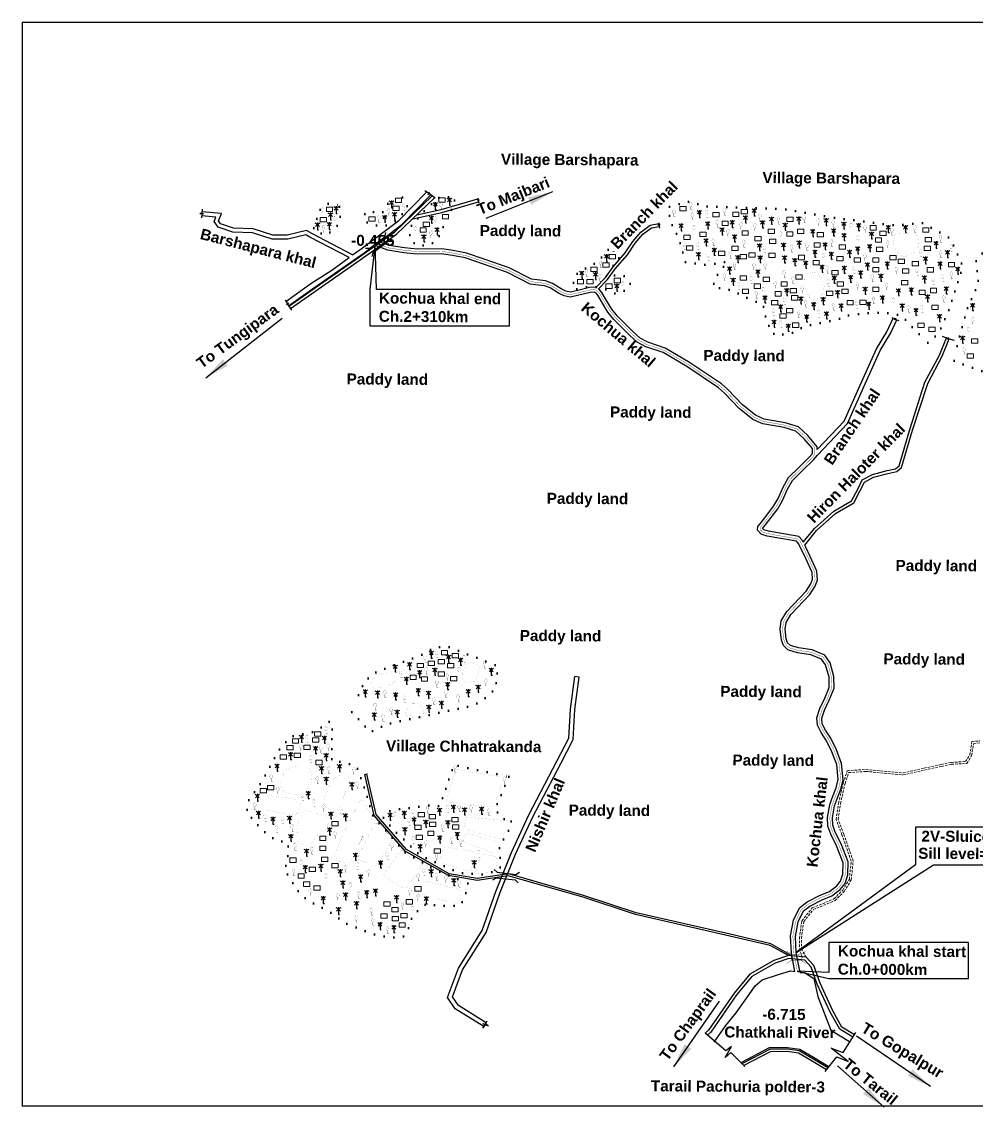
# Model space of a CAD drawing. Header units: millimetres. Extents: x 103 to 31963, y -119829 to -48.
# Drawn here: x 28869 to 30810, y -119829 to -117622 of the extents above; entities that cross this region are included whole.
import ezdxf

# ---------------------------------------------------------------- set-up
doc = ezdxf.new("R2010")
doc.units = ezdxf.units.MM
doc.header["$MEASUREMENT"] = 0
for name, pattern in [('CENTERX2', [4, 2.5, -0.5, 0.5, -0.5]), ('DASHED2', [0.375, 0.25, -0.125]), ('DOT2', [0.125, 0, -0.125]), ('HIDDENX2', [0.75, 0.5, -0.25]), ('PHANTOM2', [1.25, 0.625, -0.125, 0.125, -0.125, 0.125, -0.125])]:
    doc.linetypes.add(name, pattern=pattern)
for name, color, linetype in [('boundary', 7, 'Continuous'), ('Earthen Emb', 42, 'Continuous'), ('Home Stead', 151, 'Continuous'), ('Khal', 4, 'Continuous'), ('TEXT', 5, 'Continuous'), ('Trees', 77, 'Continuous')]:
    doc.layers.add(name, color=color, linetype=linetype)
for name, color, linetype, lineweight in [('Bridge or Culvert', 7, 'Continuous', 25), ('Earthan Road', 7, 'DASHED2', 9), ('Existing Str', 7, 'PHANTOM2', 35), ('HOUSE', 144, 'Continuous', 18), ('Pond or Ditch', 7, 'Continuous', 9), ('PUCCA ROAD', 1, 'Continuous', 30)]:
    doc.layers.add(name, color=color, linetype=linetype, lineweight=lineweight)
doc.styles.get("Standard").update_dxf_attribs({"font": 'arial.ttf'})
doc.styles.add('sum', font='arialbd.ttf')
doc.dimstyles.get("Standard").update_dxf_attribs({"dimtxt": 0.18, "dimasz": 0.18, "dimexe": 0.18, "dimexo": 0.0625, "dimgap": 0.09, "dimtad": 0, "dimtih": 1, "dimtoh": 1, "dimdec": 4, "dimzin": 0, "dimdsep": 46, "dimtxsty": 'Standard', "dimblk": 'DATUMBLANK', "dimcen": 0.09, "dimadec": 0, "dimazin": 0, "dimtfac": 1, "dimtdec": 4, "dimtofl": 0, "dimtmove": 0, "dimatfit": 3, "dimfxl": 1, "dimtolj": 1, "dimtzin": 0, "dimarcsym": 0})

# ---------------------------------------------------------------- blocks, each defined once
blk = doc.blocks.new('A$C7FEE66E4')
at = {"layer": 'Trees', "linetype": 'Continuous', "const_width": 0.000142}
blk.add_lwpolyline([(0, 0, 0.606435), (0, 0.0049, 0.606435)], format="xyb", close=True, dxfattribs=at)
at = {"layer": 'Trees', "linetype": 'Continuous', "const_width": 0.000252}
for points in [[(0, 0), (0, -0.0029)], [(0, -0.0029), (0.0017, -0.0029)]]:
    blk.add_lwpolyline(points, dxfattribs=at)
blk = doc.blocks.new('A$C01DB3217')
at = {"layer": 'Trees', "color": 1, "lineweight": 30}
blk.add_lwpolyline([(0, 0.0028), (0, -0.0071), (0.0015, -0.0071)], dxfattribs=at)
for centre, start, end in [((-0.012, -0.0154), 41.2491, 62.6782), ((0.012, -0.0154), 117.3218, 138.7509)]:
    blk.add_arc(centre, 0.0195, start, end, dxfattribs=at)
blk = doc.blocks.new('A$C58C36EB0')
at = {"layer": 'Existing Str', "linetype": 'Continuous', "const_width": 0.618}
for points in [[(-34.9, 21.3), (-25.4, 15.4), (-4.7, 15.4), (4.8, 21.3)], [(-34.9, -3.9), (-25.4, 2), (-4.7, 2), (4.8, -3.9)], [(-25.4, 2), (-25.4, 15.4)], [(-4.7, 2), (-4.7, 15.4)]]:
    blk.add_lwpolyline(points, dxfattribs=at)
blk = doc.blocks.new('A$C51CC2D24')
at = {"layer": 'Bridge or Culvert', "color": 7, "linetype": 'Continuous', "lineweight": 30}
for points in [[(-15.7, 8), (-7.2, 8.5), (22, 33.3), (23.7, 41.7)], [(-1.8, -8.4), (0, 0), (29.2, 24.8), (37.8, 25.2)]]:
    blk.add_lwpolyline(points, dxfattribs=at)
blk = doc.blocks.new('_DatumBlank')
at = {"color": 0, "linetype": 'ByBlock', "lineweight": -2}
for p, q in [((0, 0.577), (-1, 0)), ((0, -0.577), (0, 0.577)), ((-1, 0), (0, -0.577))]:
    blk.add_line(p, q, dxfattribs=at)

msp = doc.modelspace()

# ---------------------------------------------------------------- linework, layer by layer
at = {"layer": 'boundary', "color": 0, "const_width": 2.82}
msp.add_lwpolyline([(28870.7, -117623.7), (31961.4, -117623.7), (31961.4, -119826.8), (28870.7, -119826.8), (28870.7, -117623.7)], dxfattribs=at)
at = {"layer": 'Earthan Road', "color": 7, "linetype": 'HIDDENX2', "ltscale": 10}
for points in [[(30456.4, -119524.5), (30450.8, -119510.6), (30450, -119485.7), (30455.2, -119449.9), (30476.2, -119423.9), (30520.3, -119405.7), (30538, -119387.9), (30551.6, -119365.6), (30555.2, -119328.8), (30536.5, -119275.2), (30524.6, -119244.1), (30529.7, -119211), (30539.1, -119169.8), (30547.4, -119145.1), (30585.3, -119142.4), (30660.9, -119149.5), (30703.7, -119139.8), (30738.1, -119132.3), (30758.8, -119128), (30788, -119126.4), (30796.4, -119112.9), (30800.8, -119085.7), (30816.7, -119084.3)], [(30464, -119524.3), (30454.8, -119509.2), (30454, -119485.9), (30459, -119451.6), (30478.7, -119427.2), (30522.5, -119409.1), (30541.2, -119390.4), (30555.5, -119366.9), (30559.3, -119328.4), (30540.2, -119273.8), (30528.7, -119243.6), (30533.6, -119211.8), (30542.9, -119170.8), (30550.3, -119148.9), (30585.2, -119146.4), (30661.2, -119153.6), (30704.6, -119143.7), (30738.9, -119136.2), (30759.3, -119132), (30790.3, -119130.3), (30800.2, -119114.4), (30804.3, -119089.4), (30817.2, -119088.2)], [(29566.2, -119152.9), (29568.5, -119152.2), (29569.1, -119153.6), (29568.8, -119151), (29569.3, -119152.3), (29572.3, -119151.6)]]:
    msp.add_lwpolyline(points, dxfattribs=at)
at = {"layer": 'Earthen Emb', "lineweight": 30}
for points in [[(30562, -119681.6), (30536.4, -119666.2), (30518.2, -119632.9), (30492, -119576.9), (30479.5, -119541), (30464, -119524.3), (30427.6, -119520.9), (30398.1, -119530.9), (30349.2, -119558.6), (30317.2, -119597), (30265.4, -119672.5), (30258.4, -119678.8)], [(30558.8, -119686.7), (30531.9, -119670.5), (30512.9, -119635.6), (30486.4, -119579.1), (30474.3, -119544.2), (30461.2, -119530.1), (30428.3, -119527), (30400.6, -119536.4), (30353.1, -119563.2), (30322, -119600.6), (30269.9, -119676.4), (30263, -119682.7)], [(30508, -119749.3), (30477.4, -119730.4), (30449.7, -119714.4), (30425.6, -119711.1), (30389, -119711.6), (30334.2, -119740.3), (30333.5, -119741)], [(30504.8, -119753.2), (30474.9, -119734.7), (30448.1, -119719.3), (30425.3, -119716.1), (30390.3, -119716.6), (30337, -119744.5), (30337, -119744.5)]]:
    msp.add_lwpolyline(points, dxfattribs=at)
at = {"layer": 'Home Stead', "color": 7, "linetype": 'DOT2', "lineweight": 50, "ltscale": 159.474072, "flags": 128}
for points in [[(29643.2, -117979.8), (29653.4, -117999.3), (29645.3, -118011.5), (29625.4, -118030.2), (29607.9, -118037.4), (29592.6, -118037.1), (29572.5, -118031.5), (29565.3, -118025), (29567.2, -118012.9), (29575.6, -118007.1), (29588.2, -118010.7), (29596.3, -118012.4), (29603.8, -118009.6), (29608, -118005.2), (29612.1, -117996.4), (29615.7, -117988.5), (29618.9, -117982.9), (29625.9, -117979.3), (29643.2, -117979.8)], [(29726.3, -118040.2), (29716.3, -118061.8), (29707.1, -118070.7), (29693.7, -118077.2), (29671.7, -118077.2), (29657.6, -118063.5), (29659, -118040.2), (29688.4, -118006.3), (29714.9, -117981), (29725.7, -117979.1), (29750.8, -117979.6), (29735.5, -118028.9), (29726.3, -118040.2)], [(29515.1, -117998.8), (29516.6, -118023.9), (29509.8, -118038.5), (29489, -118055.9), (29479.3, -118053.5), (29462.4, -118044.9), (29475.3, -118005.2), (29496.1, -117989.9), (29514.3, -117995.7), (29515.1, -117998.8)], [(30710.9, -118274.8), (30724, -118264.9), (30737.7, -118245.8), (30755.8, -118203.5), (30782.1, -118119), (30757, -118063.2), (30701.1, -118031.8), (30642.9, -118036.4), (30515.4, -118020.3), (30418.2, -118003.6), (30321.2, -118000), (30252.4, -117997.5), (30231, -117986.8), (30184.1, -117999.1), (30186.7, -118026.6), (30204.9, -118063.3), (30218.6, -118111), (30260.2, -118117.2), (30304, -118110.1), (30280.8, -118139.8), (30274.3, -118161.6), (30310.5, -118168.1), (30331.4, -118178), (30351.8, -118187.7), (30376, -118196.8), (30382.5, -118226.1), (30392.4, -118252.8), (30404.3, -118260.8), (30435.6, -118254.8), (30462.3, -118241.4), (30526.4, -118228.1), (30547.3, -118219.7), (30576, -118216.2), (30594.7, -118214), (30639.7, -118215), (30658.1, -118220.9), (30674.1, -118236.2), (30681.8, -118246.3), (30710.9, -118274.8)], [(30764.3, -118312), (30858.8, -118346.6), (30909.3, -118355.9), (30941.1, -118319.5), (30928, -118246.6), (31014.1, -118251.2), (31103.9, -118244.7), (31077.7, -118172.7), (31017.8, -118113.8), (30943.9, -118079.2), (30882.2, -118045.6), (30839.2, -118073.6), (30809.2, -118107.3), (30813.7, -118154.8), (30792.2, -118203.1), (30781.6, -118240.3), (30772.5, -118272.3), (30764.3, -118312)], [(30061.1, -118086.4), (30047.1, -118102.1), (30033.4, -118114.1), (30015.7, -118123.4), (29998.4, -118135), (29990.4, -118150.3), (29992.7, -118167.6), (30027.1, -118159.5), (30056.8, -118167.1), (30077.8, -118175.7), (30097.5, -118168.1), (30106.5, -118154.8), (30094.1, -118139.6), (30077.1, -118139.3), (30073.4, -118138.2), (30071.1, -118117.1), (30084.5, -118101), (30080.7, -118095.5), (30076, -118090.8), (30068.3, -118087.2), (30061.1, -118086.4)], [(29540.1, -119025.7), (29578, -119066.2), (29614.2, -119049.8), (29685.8, -119034.3), (29733.6, -119024), (29783.8, -119013.1), (29807, -119002), (29832.9, -118977.4), (29836.7, -118932.6), (29797.5, -118917.1), (29734.7, -118892.3), (29708.7, -118894.7), (29677.2, -118911.9), (29617.7, -118933.9), (29581.9, -118948.1), (29566.4, -118965.8), (29556, -118983), (29550.8, -119005.5), (29540.1, -119025.7)], [(29776.2, -119374.3), (29769.7, -119405.4), (29759, -119419.3), (29719.5, -119419.8), (29691.6, -119415.6), (29676.7, -119427.2), (29661.8, -119444.9), (29653.9, -119470.5), (29643.8, -119483.7), (29617.7, -119484.7), (29578.6, -119475.9), (29526.5, -119455), (29494.2, -119431.6), (29448.3, -119407.1), (29428.5, -119386.8), (29403.9, -119346.5), (29410.2, -119320), (29411.8, -119300.7), (29407.6, -119289.2), (29391.4, -119288.7), (29371.1, -119277.2), (29354.9, -119262.1), (29326.8, -119230), (29330.3, -119205.4), (29354.2, -119172.2), (29395.7, -119097.4), (29417.3, -119075.5), (29465.6, -119065.4), (29496.4, -119044.2), (29500.1, -119060.3), (29499.4, -119124.2), (29526.6, -119128.6), (29550.1, -119136.6), (29566.2, -119182), (29583.4, -119236.8), (29647.7, -119310.7), (29707, -119345.2), (29776.2, -119374.3)], [(29859.5, -119157.6), (29831.1, -119223.7), (29847.2, -119243.1), (29865.6, -119243.7), (29857.2, -119271.4), (29840, -119298.1), (29842.8, -119340.8), (29831.1, -119349.7), (29807.2, -119355.8), (29758.8, -119352.8), (29680.2, -119318.1), (29625.3, -119265.2), (29604, -119239.5), (29620.4, -119225.1), (29662.1, -119220.2), (29697.6, -119215.5), (29719.4, -119217.3), (29733.5, -119175.1), (29747.8, -119133.5), (29859.5, -119157.6)]]:
    msp.add_lwpolyline(points, dxfattribs=at)
at = {"layer": 'HOUSE'}
for points in [[(29628.9, -117989.7), (29641.5, -117989.7), (29641.5, -117980.8), (29628.9, -117980.8), (29628.9, -117989.7)], [(29717, -117989.3), (29729.7, -117989.3), (29729.7, -117980.4), (29717, -117980.4), (29717, -117989.3)], [(29488.6, -118008.4), (29501.2, -118008.4), (29501.2, -117999.5), (29488.6, -117999.5), (29488.6, -118008.4)], [(29623.7, -118006), (29636.4, -118006), (29636.4, -117997.2), (29623.7, -117997.2), (29623.7, -118006)], [(30207.1, -118006.6), (30219.8, -118006.6), (30219.8, -117997.7), (30207.1, -117997.7), (30207.1, -118006.6)], [(29475.8, -118028.9), (29488.5, -118028.9), (29488.5, -118020), (29475.8, -118020), (29475.8, -118028.9)], [(29574.8, -118027.7), (29587.5, -118027.7), (29587.5, -118018.9), (29574.8, -118018.9), (29574.8, -118027.7)], [(29724.5, -118023.3), (29737.1, -118023.3), (29737.1, -118014.4), (29724.5, -118014.4), (29724.5, -118023.3)], [(30274.3, -118019.2), (30287, -118019.2), (30287, -118010.4), (30274.3, -118010.4), (30274.3, -118019.2)], [(30314.5, -118018.5), (30327.1, -118018.5), (30327.1, -118009.6), (30314.5, -118009.6), (30314.5, -118018.5)], [(30331.7, -118013), (30344.3, -118013), (30344.3, -118004.2), (30331.7, -118004.2), (30331.7, -118013)], [(30424.8, -118028.3), (30437.5, -118028.3), (30437.5, -118019.4), (30424.8, -118019.4), (30424.8, -118028.3)], [(29679, -118050.1), (29691.7, -118050.1), (29691.7, -118041.2), (29679, -118041.2), (29679, -118050.1)], [(29685.5, -118038.7), (29698.2, -118038.7), (29698.2, -118029.8), (29685.5, -118029.8), (29685.5, -118038.7)], [(30293, -118036.9), (30305.6, -118036.9), (30305.6, -118028), (30293, -118028), (30293, -118036.9)], [(30333.6, -118056.4), (30346.2, -118056.4), (30346.2, -118047.6), (30333.6, -118047.6), (30333.6, -118056.4)], [(30386.6, -118052.9), (30399.2, -118052.9), (30399.2, -118044), (30386.6, -118044), (30386.6, -118052.9)], [(30446.3, -118053.1), (30458.9, -118053.1), (30458.9, -118044.2), (30446.3, -118044.2), (30446.3, -118053.1)], [(30593.6, -118045.8), (30606.2, -118045.8), (30606.2, -118036.9), (30593.6, -118036.9), (30593.6, -118045.8)], [(30700.7, -118050.1), (30713.4, -118050.1), (30713.4, -118041.2), (30700.7, -118041.2), (30700.7, -118050.1)], [(30215.1, -118064.8), (30227.7, -118064.8), (30227.7, -118056), (30215.1, -118056), (30215.1, -118064.8)], [(30248, -118058.8), (30260.7, -118058.8), (30260.7, -118050), (30248, -118050), (30248, -118058.8)], [(30359.6, -118067.7), (30372.3, -118067.7), (30372.3, -118058.8), (30359.6, -118058.8), (30359.6, -118067.7)], [(30389.2, -118072.9), (30401.9, -118072.9), (30401.9, -118064.1), (30389.2, -118064.1), (30389.2, -118072.9)], [(30424.3, -118058.1), (30437, -118058.1), (30437, -118049.3), (30424.3, -118049.3), (30424.3, -118058.1)], [(30486.4, -118059.9), (30499.1, -118059.9), (30499.1, -118051), (30486.4, -118051), (30486.4, -118059.9)], [(30604.4, -118070.7), (30617, -118070.7), (30617, -118061.8), (30604.4, -118061.8), (30604.4, -118070.7)], [(30613.7, -118057.2), (30626.3, -118057.2), (30626.3, -118048.3), (30613.7, -118048.3), (30613.7, -118057.2)], [(30705.8, -118069.6), (30718.4, -118069.6), (30718.4, -118060.8), (30705.8, -118060.8), (30705.8, -118069.6)], [(30220.8, -118086.5), (30233.5, -118086.5), (30233.5, -118077.7), (30220.8, -118077.7), (30220.8, -118086.5)], [(30285.8, -118097.7), (30298.4, -118097.7), (30298.4, -118088.9), (30285.8, -118088.9), (30285.8, -118097.7)], [(30312.8, -118087.4), (30325.4, -118087.4), (30325.4, -118078.6), (30312.8, -118078.6), (30312.8, -118087.4)], [(30347.4, -118101.1), (30360.1, -118101.1), (30360.1, -118092.2), (30347.4, -118092.2), (30347.4, -118101.1)], [(30479.8, -118080.6), (30492.5, -118080.6), (30492.5, -118071.7), (30479.8, -118071.7), (30479.8, -118080.6)], [(30530.8, -118084.5), (30543.5, -118084.5), (30543.5, -118075.6), (30530.8, -118075.6), (30530.8, -118084.5)], [(30607.1, -118089.6), (30619.7, -118089.6), (30619.7, -118080.7), (30607.1, -118080.7), (30607.1, -118089.6)], [(30703.9, -118087.3), (30716.6, -118087.3), (30716.6, -118078.5), (30703.9, -118078.5), (30703.9, -118087.3)], [(30050.5, -118121.4), (30063.2, -118121.4), (30063.2, -118112.5), (30050.5, -118112.5), (30050.5, -118121.4)], [(30063.7, -118104.4), (30076.4, -118104.4), (30076.4, -118095.6), (30063.7, -118095.6), (30063.7, -118104.4)], [(30329.8, -118104.2), (30342.4, -118104.2), (30342.4, -118095.3), (30329.8, -118095.3), (30329.8, -118104.2)], [(30388, -118101.8), (30400.7, -118101.8), (30400.7, -118092.9), (30388, -118092.9), (30388, -118101.8)], [(30448, -118106.1), (30460.6, -118106.1), (30460.6, -118097.2), (30448, -118097.2), (30448, -118106.1)], [(30477.7, -118116.9), (30490.4, -118116.9), (30490.4, -118108), (30477.7, -118108), (30477.7, -118116.9)], [(30526.3, -118108.2), (30539, -118108.2), (30539, -118099.3), (30526.3, -118099.3), (30526.3, -118108.2)], [(30561.5, -118111.2), (30574.1, -118111.2), (30574.1, -118102.3), (30561.5, -118102.3), (30561.5, -118111.2)], [(30599, -118110.9), (30611.7, -118110.9), (30611.7, -118102.1), (30599, -118102.1), (30599, -118110.9)], [(30634.2, -118106.3), (30646.8, -118106.3), (30646.8, -118097.5), (30634.2, -118097.5), (30634.2, -118106.3)], [(30651.1, -118113.8), (30663.8, -118113.8), (30663.8, -118104.9), (30651.1, -118104.9), (30651.1, -118113.8)], [(30679.3, -118118.8), (30692, -118118.8), (30692, -118109.9), (30679.3, -118109.9), (30679.3, -118118.8)], [(30752.8, -118120.9), (30765.5, -118120.9), (30765.5, -118112), (30752.8, -118112), (30752.8, -118120.9)], [(30026, -118130.3), (30038.7, -118130.3), (30038.7, -118121.4), (30026, -118121.4), (30026, -118130.3)], [(30516.3, -118137), (30529, -118137), (30529, -118128.1), (30516.3, -118128.1), (30516.3, -118137)], [(30599, -118131.1), (30611.7, -118131.1), (30611.7, -118122.3), (30599, -118122.3), (30599, -118131.1)], [(30659.7, -118133.8), (30672.4, -118133.8), (30672.4, -118124.9), (30659.7, -118124.9), (30659.7, -118133.8)], [(30709.7, -118131.2), (30722.4, -118131.2), (30722.4, -118122.3), (30709.7, -118122.3), (30709.7, -118131.2)], [(29998.8, -118155), (30011.4, -118155), (30011.4, -118146.2), (29998.8, -118146.2), (29998.8, -118155)], [(30018.3, -118155.5), (30031, -118155.5), (30031, -118146.6), (30018.3, -118146.6), (30018.3, -118155.5)], [(30056.6, -118164.4), (30069.2, -118164.4), (30069.2, -118155.5), (30056.6, -118155.5), (30056.6, -118164.4)], [(30073.7, -118152.9), (30086.4, -118152.9), (30086.4, -118144), (30073.7, -118144), (30073.7, -118152.9)], [(30329.8, -118147.4), (30342.4, -118147.4), (30342.4, -118138.6), (30329.8, -118138.6), (30329.8, -118147.4)], [(30358.2, -118164.4), (30370.8, -118164.4), (30370.8, -118155.5), (30358.2, -118155.5), (30358.2, -118164.4)], [(30376.6, -118150.3), (30389.2, -118150.3), (30389.2, -118141.4), (30376.6, -118141.4), (30376.6, -118150.3)], [(30412.9, -118160.1), (30425.5, -118160.1), (30425.5, -118151.2), (30412.9, -118151.2), (30412.9, -118160.1)], [(30443, -118145.6), (30455.7, -118145.6), (30455.7, -118136.7), (30443, -118136.7), (30443, -118145.6)], [(30526.9, -118159.9), (30539.5, -118159.9), (30539.5, -118151), (30526.9, -118151), (30526.9, -118159.9)], [(30657.8, -118157.4), (30670.5, -118157.4), (30670.5, -118148.5), (30657.8, -118148.5), (30657.8, -118157.4)], [(30334.1, -118174.6), (30346.7, -118174.6), (30346.7, -118165.8), (30334.1, -118165.8), (30334.1, -118174.6)], [(30400.5, -118180), (30413.1, -118180), (30413.1, -118171.1), (30400.5, -118171.1), (30400.5, -118180)], [(30431.5, -118173.2), (30444.2, -118173.2), (30444.2, -118164.4), (30431.5, -118164.4), (30431.5, -118173.2)], [(30433.9, -118188.1), (30446.6, -118188.1), (30446.6, -118179.2), (30433.9, -118179.2), (30433.9, -118188.1)], [(30505.4, -118178.8), (30518, -118178.8), (30518, -118169.9), (30505.4, -118169.9), (30505.4, -118178.8)], [(30536.6, -118174.9), (30549.3, -118174.9), (30549.3, -118166.1), (30536.6, -118166.1), (30536.6, -118174.9)], [(30599, -118170.8), (30611.7, -118170.8), (30611.7, -118162), (30599, -118162), (30599, -118170.8)], [(30693.3, -118176.8), (30706, -118176.8), (30706, -118168), (30693.3, -118168), (30693.3, -118176.8)], [(30716.2, -118173.2), (30728.9, -118173.2), (30728.9, -118164.3), (30716.2, -118164.3), (30716.2, -118173.2)], [(30393.5, -118197.9), (30406.2, -118197.9), (30406.2, -118189), (30393.5, -118189), (30393.5, -118197.9)], [(30547, -118197.7), (30559.6, -118197.7), (30559.6, -118188.9), (30547, -118188.9), (30547, -118197.7)], [(30572.9, -118197.4), (30585.5, -118197.4), (30585.5, -118188.5), (30572.9, -118188.5), (30572.9, -118197.4)], [(30719.2, -118207.7), (30731.9, -118207.7), (30731.9, -118198.8), (30719.2, -118198.8), (30719.2, -118207.7)], [(30410.5, -118225.1), (30423.2, -118225.1), (30423.2, -118216.2), (30410.5, -118216.2), (30410.5, -118225.1)], [(30423.9, -118214.1), (30436.5, -118214.1), (30436.5, -118205.2), (30423.9, -118205.2), (30423.9, -118214.1)], [(30436.3, -118243.7), (30448.9, -118243.7), (30448.9, -118234.8), (30436.3, -118234.8), (30436.3, -118243.7)], [(30691.1, -118244), (30703.8, -118244), (30703.8, -118235.1), (30691.1, -118235.1), (30691.1, -118244)], [(30713.4, -118251.9), (30726.1, -118251.9), (30726.1, -118243), (30713.4, -118243), (30713.4, -118251.9)], [(30800.2, -118276.1), (30812.9, -118276.1), (30812.9, -118267.3), (30800.2, -118267.3), (30800.2, -118276.1)], [(30791.1, -118306.1), (30803.7, -118306.1), (30803.7, -118297.3), (30791.1, -118297.3), (30791.1, -118306.1)], [(29722.3, -118909.4), (29735, -118909.4), (29735, -118900.5), (29722.3, -118900.5), (29722.3, -118909.4)], [(29744.4, -118915.6), (29757.1, -118915.6), (29757.1, -118906.7), (29744.4, -118906.7), (29744.4, -118915.6)], [(29673.4, -118935.5), (29686, -118935.5), (29686, -118926.7), (29673.4, -118926.7), (29673.4, -118935.5)], [(29695.5, -118930.9), (29708.2, -118930.9), (29708.2, -118922), (29695.5, -118922), (29695.5, -118930.9)], [(29716.1, -118927.4), (29728.7, -118927.4), (29728.7, -118918.6), (29716.1, -118918.6), (29716.1, -118927.4)], [(29734.8, -118935.9), (29747.4, -118935.9), (29747.4, -118927), (29734.8, -118927), (29734.8, -118935.9)], [(29658.7, -118959.3), (29671.4, -118959.3), (29671.4, -118950.5), (29658.7, -118950.5), (29658.7, -118959.3)], [(29716.1, -118953.1), (29728.7, -118953.1), (29728.7, -118944.2), (29716.1, -118944.2), (29716.1, -118953.1)], [(29681.8, -118963.1), (29694.4, -118963.1), (29694.4, -118954.2), (29681.8, -118954.2), (29681.8, -118963.1)], [(29741, -118962.1), (29753.7, -118962.1), (29753.7, -118953.3), (29741, -118953.3), (29741, -118962.1)], [(29419.5, -119088.7), (29432.2, -119088.7), (29432.2, -119079.9), (29419.5, -119079.9), (29419.5, -119088.7)], [(29460.5, -119086.9), (29473.2, -119086.9), (29473.2, -119078), (29460.5, -119078), (29460.5, -119086.9)], [(29464.4, -119074.9), (29477.1, -119074.9), (29477.1, -119066.1), (29464.4, -119066.1), (29464.4, -119074.9)], [(29408.4, -119102.7), (29421, -119102.7), (29421, -119093.9), (29408.4, -119093.9), (29408.4, -119102.7)], [(29442.9, -119101.6), (29455.6, -119101.6), (29455.6, -119092.8), (29442.9, -119092.8), (29442.9, -119101.6)], [(29394.8, -119121.8), (29407.5, -119121.8), (29407.5, -119112.9), (29394.8, -119112.9), (29394.8, -119121.8)], [(29423.1, -119118.4), (29435.7, -119118.4), (29435.7, -119109.5), (29423.1, -119109.5), (29423.1, -119118.4)], [(29467.1, -119132.7), (29479.8, -119132.7), (29479.8, -119123.8), (29467.1, -119123.8), (29467.1, -119132.7)], [(29354.3, -119190.2), (29367, -119190.2), (29367, -119181.3), (29354.3, -119181.3), (29354.3, -119190.2)], [(29369.2, -119183.9), (29381.8, -119183.9), (29381.8, -119175.1), (29369.2, -119175.1), (29369.2, -119183.9)], [(29675.4, -119239), (29688, -119239), (29688, -119230.1), (29675.4, -119230.1), (29675.4, -119239)], [(29697.7, -119242.5), (29710.3, -119242.5), (29710.3, -119233.7), (29697.7, -119233.7), (29697.7, -119242.5)], [(29499.7, -119257.3), (29512.3, -119257.3), (29512.3, -119248.4), (29499.7, -119248.4), (29499.7, -119257.3)], [(29668.4, -119264.2), (29681.1, -119264.2), (29681.1, -119255.4), (29668.4, -119255.4), (29668.4, -119264.2)], [(29698.4, -119258.7), (29711.1, -119258.7), (29711.1, -119249.9), (29698.4, -119249.9), (29698.4, -119258.7)], [(29743.8, -119248.8), (29756.5, -119248.8), (29756.5, -119240), (29743.8, -119240), (29743.8, -119248.8)], [(29744.8, -119264), (29757.5, -119264), (29757.5, -119255.2), (29744.8, -119255.2), (29744.8, -119264)], [(29475, -119286.9), (29487.6, -119286.9), (29487.6, -119278), (29475, -119278), (29475, -119286.9)], [(29671.2, -119284.7), (29683.9, -119284.7), (29683.9, -119275.9), (29671.2, -119275.9), (29671.2, -119284.7)], [(29694.7, -119276.9), (29707.3, -119276.9), (29707.3, -119268), (29694.7, -119268), (29694.7, -119276.9)], [(29475, -119307.1), (29487.6, -119307.1), (29487.6, -119298.2), (29475, -119298.2), (29475, -119307.1)], [(29707.9, -119312.6), (29720.6, -119312.6), (29720.6, -119303.7), (29707.9, -119303.7), (29707.9, -119312.6)], [(29414.3, -119331.3), (29426.9, -119331.3), (29426.9, -119322.4), (29414.3, -119322.4), (29414.3, -119331.3)], [(29478.5, -119329.3), (29491.2, -119329.3), (29491.2, -119320.5), (29478.5, -119320.5), (29478.5, -119329.3)], [(29453.9, -119350), (29466.6, -119350), (29466.6, -119341.1), (29453.9, -119341.1), (29453.9, -119350)], [(29499.8, -119342.4), (29512.5, -119342.4), (29512.5, -119333.6), (29499.8, -119333.6), (29499.8, -119342.4)], [(29431, -119363.4), (29443.7, -119363.4), (29443.7, -119354.5), (29431, -119354.5), (29431, -119363.4)], [(29442.1, -119380.1), (29454.8, -119380.1), (29454.8, -119371.2), (29442.1, -119371.2), (29442.1, -119380.1)], [(29463.1, -119387.6), (29475.8, -119387.6), (29475.8, -119378.8), (29463.1, -119378.8), (29463.1, -119387.6)], [(29668.5, -119389.6), (29681.2, -119389.6), (29681.2, -119380.7), (29668.5, -119380.7), (29668.5, -119389.6)], [(29605.6, -119420.6), (29618.3, -119420.6), (29618.3, -119411.7), (29605.6, -119411.7), (29605.6, -119420.6)], [(29651, -119416), (29663.7, -119416), (29663.7, -119407.1), (29651, -119407.1), (29651, -119416)], [(29599.5, -119444.9), (29612.2, -119444.9), (29612.2, -119436), (29599.5, -119436), (29599.5, -119444.9)], [(29621.9, -119431.9), (29634.6, -119431.9), (29634.6, -119423.1), (29621.9, -119423.1), (29621.9, -119431.9)], [(29640.1, -119443.9), (29652.8, -119443.9), (29652.8, -119435), (29640.1, -119435), (29640.1, -119443.9)], [(29622.4, -119450.5), (29635, -119450.5), (29635, -119441.7), (29622.4, -119441.7), (29622.4, -119450.5)], [(29636.3, -119463.1), (29648.9, -119463.1), (29648.9, -119454.2), (29636.3, -119454.2), (29636.3, -119463.1)]]:
    msp.add_lwpolyline(points, dxfattribs=at)
at = {"layer": 'Khal', "lineweight": 25, "ltscale": 0.1}
for points in [[(29541.9, -118096.5), (29559.5, -118083.8), (29635.7, -118026.4), (29692.4, -117968.7)], [(29596, -118069.9), (29642.1, -118034.4), (29700.9, -117974.4)], [(29709.4, -117980.9), (29697.9, -117972.1), (29695.3, -117974.1), (29698.4, -117969.6), (29696.1, -117971.2), (29688.9, -117966.2)], [(29236.4, -118003.6), (29235.3, -118011.8), (29231.5, -118012.1), (29238.7, -118013), (29235.1, -118013.1), (29234.6, -118021.2)], [(29534.7, -118101.7), (29455.1, -118060.1), (29446.7, -118055.3), (29409.9, -118064.5), (29378.6, -118064.3), (29338.1, -118051.4), (29298.4, -118049.9), (29268.6, -118040), (29260.6, -118028.2), (29264, -118019.5), (29234.8, -118016.8)], [(29541.9, -118096.5), (29459, -118053.1), (29447.9, -118046.8), (29408.9, -118056.5), (29379.9, -118056.3), (29339.5, -118043.4), (29299.8, -118041.9), (29273.7, -118033.3), (29269.6, -118027.2), (29275.4, -118012.5), (29235.7, -118008.9)], [(30036.3, -118162.7), (30055.6, -118142.6), (30071.2, -118120.6), (30095.9, -118092.5), (30111.6, -118068.9), (30127.7, -118049.9), (30146.7, -118035.6), (30164.5, -118032.4)], [(30042, -118165.4), (30060.2, -118146.4), (30075.9, -118124.4), (30100.7, -118096.2), (30116.4, -118072.5), (30131.9, -118054.2), (30149.2, -118041.2), (30164.8, -118038.4)], [(30164.3, -118031), (30164.7, -118034.3), (30162.6, -118035.5), (30166.8, -118035), (30164.6, -118036), (30165.4, -118042.2)], [(29411.8, -118199.6), (29462.9, -118163), (29504.9, -118134), (29565.3, -118091.9), (29586.2, -118076.9)], [(29406.4, -118191.1), (29457.2, -118154.7), (29499.5, -118127.2), (29534.7, -118101.7)], [(29404.6, -118188.6), (29409.1, -118194.8), (29407.7, -118196.9), (29411.8, -118194), (29409.8, -118196.5), (29417.7, -118208.8)], [(30637.7, -118223.7), (30643.5, -118226.2), (30643.3, -118228.6), (30645.2, -118224.9), (30645.1, -118227.4), (30652, -118229.8)], [(30486.5, -118492.3), (30541.2, -118434.4), (30573.7, -118361.5), (30606.8, -118287.2), (30627.9, -118252.6), (30640.8, -118225)], [(30486.6, -118503.8), (30547.9, -118438.9), (30581, -118364.8), (30613.9, -118291), (30634.9, -118256.4), (30648.1, -118228.4)], [(30458, -118680.6), (30480.6, -118652.4), (30520, -118617.1), (30556.1, -118596.1), (30568.6, -118572.8), (30577.6, -118553.8), (30598.3, -118542.9), (30628.4, -118534.7), (30645.5, -118531.4), (30652.6, -118525.1), (30674.3, -118451), (30705.3, -118355.2), (30734.9, -118299.9), (30748.8, -118264.7)], [(30461.1, -118686.4), (30485, -118656.5), (30523.6, -118622), (30560.6, -118600.5), (30573.9, -118575.5), (30582.2, -118558.2), (30600.5, -118548.5), (30629.8, -118540.6), (30648.2, -118536.9), (30657.9, -118528.4), (30680, -118452.7), (30710.8, -118357.6), (30740.4, -118302.4), (30754.4, -118266.7)], [(30740.5, -118261.9), (30751, -118265.4), (30750.9, -118267.4), (30752.3, -118264), (30752.3, -118266), (30764.9, -118269.9)], [(29808.8, -119665.2), (29750.4, -119629.1), (29734.8, -119606), (29757.2, -119546.1), (29805.3, -119469.7), (29832.8, -119390.6), (29865, -119311.1), (29899.8, -119234.7), (29956.9, -119125.8), (29981.4, -119079.1), (29984.8, -119019.9), (29993.3, -118953.6)], [(29813.5, -119657.5), (29756.8, -119622.5), (29744.9, -119604.8), (29765.3, -119550.1), (29813.5, -119473.6), (29841.2, -119393.8), (29873.3, -119314.6), (29907.9, -119238.6), (29964.9, -119130), (29990.3, -119081.5), (29993.8, -119020.7), (30002.3, -118954.7), (29993.3, -118953.6)], [(30277, -119696.8), (30300.7, -119663.1), (30321.7, -119637), (30347.7, -119599.9), (30360.3, -119582.2), (30374.6, -119570.1), (30409.9, -119558.7), (30431.9, -119551.6), (30440.9, -119553.5)], [(30451.4, -119555), (30460.2, -119555.5), (30479.4, -119567.2), (30487.2, -119603.8), (30514, -119672.3), (30551.6, -119695.7), (30552.7, -119696.1)], [(29806.6, -119668.3), (29811.1, -119662), (29806.6, -119658.6), (29817.4, -119663.8), (29812.3, -119659.7), (29815.6, -119653.7)], [(30338.9, -119746.3), (30310.5, -119718.1), (30299.2, -119727.8), (30311.7, -119705.7), (30300.5, -119714.7), (30258.4, -119678.8)], [(30502.1, -119756.6), (30526, -119726.9), (30548.9, -119736), (30514.9, -119708.8), (30538.7, -119717.9), (30564.8, -119677.4)], [(30509.9, -119746.9), (30479, -119727.9), (30450.7, -119711.5), (30425.8, -119708.1), (30388.3, -119708.6), (30332.5, -119737.9), (30331.3, -119738.8)]]:
    msp.add_lwpolyline(points, dxfattribs=at)
at = {"layer": 'Khal', "color": 3, "linetype": 'Continuous'}
msp.add_lwpolyline([(30036.3, -118162.7), (30035.2, -118162.2), (30023.6, -118162.8), (29996.7, -118169.3), (29984.1, -118171.9), (29975.1, -118170.2), (29965.5, -118165.5), (29948, -118154.6), (29934, -118149.3), (29905.6, -118145.9), (29860.3, -118122.9), (29809, -118104.9), (29773.4, -118092.9), (29746.6, -118087.7), (29723.5, -118084.1), (29673.3, -118084.8), (29647.3, -118082), (29616.2, -118077.2), (29596, -118069.9)], dxfattribs=at)
at = {"layer": 'Khal', "color": 3, "lineweight": 25, "ltscale": 0.1}
for points in [[(30440.9, -119553.5), (30433.7, -119515.8), (30431.8, -119481), (30438, -119449), (30450.3, -119423.5), (30466.1, -119411.8), (30492.3, -119398.1), (30511.3, -119390.8), (30526.1, -119379.3), (30533.9, -119369.6), (30538.2, -119355.3), (30538.9, -119332.1), (30525.6, -119298), (30513.7, -119273.9), (30508.1, -119257.9), (30506.9, -119240), (30511.6, -119214.1), (30516, -119202), (30525, -119179.7), (30528.9, -119162.7), (30526.1, -119132.6), (30516.3, -119106.6), (30505.2, -119084.1), (30494.2, -119067.3), (30486.7, -119052.2), (30485.7, -119037.2), (30491.8, -119018.2), (30501.7, -118997.6), (30510.8, -118975.6), (30510.3, -118955.1), (30503.3, -118930), (30495.1, -118918), (30473.5, -118909.2), (30445.9, -118905.3), (30426.6, -118899.3), (30417.6, -118890.4), (30413.5, -118879.6), (30410.7, -118857.2), (30413.3, -118840.1), (30424.4, -118821.3), (30463.6, -118780.3), (30473.1, -118765.3), (30476.9, -118755.4), (30475.9, -118742), (30463.1, -118713.6), (30454.4, -118695.2), (30447.6, -118682.2), (30443.9, -118678.3), (30404.4, -118671.5), (30384.7, -118668), (30372.1, -118664), (30364.7, -118656.2), (30365.5, -118648.8), (30373.4, -118639.1), (30397.6, -118607.3), (30406.6, -118591.5), (30416.8, -118568.3), (30427.6, -118549.1), (30449.4, -118527.7), (30471.2, -118506.4), (30476.5, -118500.1), (30476.4, -118490.1), (30459.6, -118470.3), (30442.9, -118454.9), (30418.9, -118447.3), (30375.6, -118439.6), (30355.4, -118430.8), (30327.5, -118408.9), (30297.6, -118377.3), (30285.5, -118366.8), (30221.2, -118323.2), (30173.2, -118294.8), (30138, -118283.3), (30120.4, -118273.7), (30105.4, -118259.9), (30072.9, -118227.6), (30060.9, -118212.7), (30047.6, -118191), (30040.5, -118178.3), (30036.9, -118174), (30033.2, -118172.3), (30025, -118172.7), (29998.9, -118179), (29984.2, -118182), (29971.9, -118179.8), (29960.6, -118174.2), (29943.6, -118163.6), (29931.6, -118159.1), (29902.7, -118155.7), (29856.4, -118132.1), (29805.8, -118114.4), (29770.8, -118102.6), (29744.9, -118097.5), (29722.8, -118094.2), (29672.9, -118094.8), (29646, -118091.9), (29613.7, -118086.9), (29586.2, -118076.9)], [(30486.5, -118492.3), (30486.4, -118486.4), (30466.9, -118463.3), (30448.1, -118446), (30421.3, -118437.5), (30378.5, -118430), (30360.6, -118422.1), (30334.2, -118401.5), (30304.5, -118370.1), (30291.6, -118358.8), (30226.5, -118314.8), (30177.4, -118285.7), (30142, -118274.1), (30126.2, -118265.5), (30112.3, -118252.7), (30080.3, -118220.9), (30069.1, -118206.9), (30056.2, -118185.9), (30048.8, -118172.6), (30043.1, -118165.9), (30042, -118165.4)], [(30458, -118680.6), (30455.8, -118676.3), (30448.8, -118669), (30406.1, -118661.7), (30387.1, -118658.3), (30377.6, -118655.2), (30375.2, -118652.7), (30381.3, -118645.3), (30405.9, -118612.8), (30415.5, -118596), (30425.8, -118572.7), (30435.7, -118555.2), (30456.4, -118534.8), (30478.5, -118513.2), (30486.6, -118503.8)], [(30451.4, -119555), (30443.6, -119514.6), (30441.8, -119481.7), (30447.5, -119452.1), (30458.2, -119430.1), (30471.4, -119420.3), (30496.5, -119407.2), (30516.2, -119399.6), (30533.2, -119386.5), (30542.9, -119374.4), (30548.2, -119356.9), (30548.9, -119330.3), (30534.7, -119293.9), (30523, -119270.1), (30518, -119255.9), (30517, -119240.6), (30521.3, -119216.7), (30525.4, -119205.6), (30534.6, -119182.8), (30539, -119163.3), (30535.9, -119130.3), (30525.5, -119102.6), (30513.9, -119079.1), (30502.9, -119062.4), (30496.6, -119049.5), (30495.8, -119038.4), (30501.1, -119021.9), (30510.8, -119001.6), (30520.8, -118977.5), (30520.3, -118953.7), (30512.5, -118925.7), (30501.6, -118909.8), (30476.1, -118899.5), (30448.1, -118895.5), (30431.9, -118890.5), (30426.2, -118884.8), (30423.2, -118877.2), (30420.8, -118857.3), (30422.9, -118843.6), (30432.4, -118827.4), (30471.5, -118786.5), (30482.1, -118769.8), (30487, -118756.9), (30485.8, -118739.5), (30472.2, -118709.4), (30463.3, -118690.7), (30461.1, -118686.4)]]:
    msp.add_lwpolyline(points, dxfattribs=at)
at = {"layer": 'Khal', "color": 7, "linetype": 'CENTERX2', "lineweight": 30, "ltscale": 5, "const_width": 0.618}
msp.add_lwpolyline([(30445.8, -119552.5), (30438.7, -119515.2), (30436.8, -119481.4), (30442.7, -119450.5), (30454.3, -119426.8), (30468.8, -119416), (30494.4, -119402.6), (30513.7, -119395.2), (30529.7, -119382.9), (30538.4, -119372), (30543.2, -119356.1), (30543.9, -119331.2), (30530.1, -119295.9), (30518.4, -119272), (30513.1, -119256.9), (30511.9, -119240.3), (30516.4, -119215.4), (30520.7, -119203.8), (30529.8, -119181.2), (30534, -119163), (30531, -119131.5), (30520.9, -119104.6), (30509.6, -119081.6), (30498.5, -119064.9), (30491.6, -119050.8), (30490.7, -119037.8), (30496.4, -119020), (30506.2, -118999.6), (30515.8, -118976.6), (30515.3, -118954.4), (30507.9, -118927.9), (30498.3, -118913.9), (30474.8, -118904.3), (30447, -118900.4), (30429.2, -118894.9), (30421.9, -118887.6), (30418.4, -118878.4), (30415.7, -118857.2), (30418.1, -118841.8), (30428.4, -118824.4), (30467.5, -118783.4), (30477.6, -118767.6), (30481.9, -118756.1), (30480.9, -118740.8), (30467.6, -118711.5), (30458.8, -118692.9), (30451.7, -118679.2), (30446.3, -118673.7), (30405.3, -118666.6), (30385.9, -118663.1), (30374.8, -118659.6), (30369.9, -118654.4), (30370.3, -118650.8), (30377.4, -118642.2), (30401.8, -118610), (30411, -118593.8), (30421.3, -118570.5), (30431.7, -118552.1), (30452.9, -118531.3), (30474.9, -118509.8), (30481.5, -118502), (30481.4, -118488.3), (30463.2, -118466.8), (30445.5, -118450.4), (30420.1, -118442.4), (30377.1, -118434.8), (30358, -118426.4), (30330.9, -118405.2), (30301, -118373.7), (30288.5, -118362.8), (30223.9, -118319), (30175.3, -118290.3), (30140, -118278.7), (30123.3, -118269.6), (30108.9, -118256.3), (30076.6, -118224.3), (30065, -118209.8), (30051.9, -118188.5), (30044.6, -118175.5), (30040, -118170), (30034.2, -118167.2), (30024.3, -118167.7), (29997.8, -118174.2), (29984.1, -118176.9), (29973.5, -118175), (29963, -118169.9), (29945.8, -118159.1), (29932.8, -118154.2), (29904.1, -118150.8), (29858.3, -118127.5), (29807.4, -118109.7), (29772.1, -118097.8), (29745.8, -118092.6), (29723.2, -118089.1), (29673.1, -118089.8), (29646.7, -118086.9), (29615, -118082.1), (29587.9, -118072.2)], dxfattribs=at)
at = {"layer": 'Pond or Ditch', "color": 4, "const_width": 0.0967}
for points in [[(30646.5, -118054), (30643.1, -118061.8), (30639.5, -118071.4), (30644.3, -118081.6), (30649.8, -118093.5), (30663.1, -118100.4), (30676.2, -118095.7), (30687, -118089), (30692.5, -118078.7), (30693.2, -118066.6), (30689.6, -118057.6), (30680.8, -118053.5), (30666.2, -118052.6), (30646.5, -118054)], [(30460, -118135.9), (30460.9, -118158.6), (30464.4, -118173.9), (30468.6, -118180.8), (30474.9, -118187.7), (30488.4, -118185.3), (30496.8, -118176.3), (30500.7, -118159.8), (30495.6, -118142.8), (30488.7, -118133.8), (30476.1, -118131.4), (30460, -118135.9)], [(29772.4, -118927), (29764.6, -118947.7), (29764.2, -118958.8), (29766.6, -118962), (29772.8, -118965.4), (29779.4, -118965.2), (29789.6, -118963.1), (29795.2, -118954), (29798.3, -118941.1), (29799.3, -118933.4), (29791.7, -118927.8), (29784.5, -118925.3), (29772.4, -118927)], [(29585.4, -118950.3), (29578.9, -118967.6), (29578.7, -118974.9), (29585.4, -118977.4), (29600.9, -118975.6), (29617.7, -118970.1), (29628.5, -118963.9), (29625.8, -118952.7), (29621.2, -118947.7), (29614.3, -118945.5), (29609.5, -118946.6), (29585.4, -118950.3)], [(29662.1, -119007.6), (29655.2, -119016.7), (29650.8, -119024.7), (29649.2, -119027.7), (29650.8, -119033), (29659.2, -119036.5), (29677.6, -119037.6), (29685.8, -119034.3), (29686, -119028), (29683.7, -119017.4), (29680.5, -119012), (29675.6, -119009.5), (29671.7, -119007.8), (29662.1, -119007.6)], [(29405.4, -119144.4), (29395.3, -119163.8), (29394.3, -119172.5), (29399.7, -119185.2), (29407.3, -119189.9), (29426.3, -119193.2), (29443.7, -119189.3), (29449.6, -119184.1), (29457.2, -119171), (29459.2, -119161.9), (29457.9, -119150.1), (29453.7, -119139.7), (29445.9, -119135.7), (29434.8, -119135.1), (29417.6, -119137.5), (29405.4, -119144.4)], [(29535.9, -119163.2), (29516.7, -119219.7), (29508.1, -119226.4), (29500.4, -119225.9), (29486.8, -119217.9), (29483.9, -119202.8), (29496.6, -119170), (29506.6, -119159.1), (29520.2, -119151.7), (29530.3, -119155.2), (29535.9, -119163.2), (29535.9, -119163.2)], [(29442.1, -119225), (29432.8, -119241.8), (29430.3, -119258.4), (29428.9, -119274.4), (29428.6, -119287), (29432.8, -119292.6), (29449.4, -119296.5), (29459.2, -119292), (29469.9, -119276.6), (29478.3, -119269.6), (29489, -119262.8), (29492.6, -119251.9), (29492.6, -119241), (29484.5, -119234.8), (29472.7, -119233.4), (29459.8, -119228.9), (29442.1, -119225)]]:
    msp.add_lwpolyline(points, dxfattribs=at)
for points in [[(29847.4, -119164.2), (29829.6, -119216, -0.389644), (29824.4, -119218.8), (29738.3, -119208.5, -0.315731), (29733.1, -119203.9), (29749.6, -119147.8, -0.363632), (29756.5, -119143.2), (29838.2, -119156.6, -0.270164), (29847.4, -119164.2, -7.535618)], [(29370.5, -119195.2), (29429.7, -119203.3, -0.192349), (29437, -119207.4), (29436.5, -119215.2), (29431.1, -119229.6), (29427.3, -119233.1), (29418.4, -119234.1), (29362.6, -119224.6), (29358.6, -119221.8), (29357.8, -119216.6), (29361.1, -119209.2), (29370.5, -119195.2)], [(29557.6, -119205.6), (29521.6, -119275.1), (29505.2, -119316, 0.321889), (29506.9, -119322.9, 0.138105), (29529.1, -119333.2, 0.463032), (29539.8, -119324), (29581.3, -119242.1, 0.074578), (29580, -119234.9), (29564.3, -119207.6, 0.399552), (29557.6, -119205.6, 1.955663)], [(29777.4, -119239.6), (29851.6, -119246.3, -0.249202), (29858.4, -119250.7), (29846, -119281.6, -0.469501), (29840.4, -119283.4), (29770.3, -119264.8, -0.332915), (29768, -119261.9), (29772.5, -119241.5, -0.526583), (29777.4, -119239.6, -0.325347)], [(29622.8, -119285.7), (29592.9, -119334.7, -0.420946), (29583.1, -119337), (29560.1, -119329.1), (29555.3, -119325.5, -0.253894), (29553.2, -119320.9), (29584.5, -119255, -0.235455), (29588.7, -119251.7, -0.171696), (29592.4, -119252.2), (29619.4, -119280.2, -0.106416), (29622.8, -119285.7, -18.847173)], [(29823.4, -119310.7), (29769.5, -119290.2, -0.281954), (29766.5, -119286.4), (29771.4, -119275.1, -0.402818), (29777.1, -119272.7), (29833.9, -119289.3, -0.394699), (29836.5, -119293.7), (29828.4, -119309.8, -0.501174), (29823.4, -119310.7, -0.929403)], [(29734.8, -119300.8), (29783.8, -119308.6, -0.245951), (29791.2, -119313.6), (29782.6, -119346.1, -0.41194), (29778.1, -119348.8), (29723.8, -119333.9, -0.254947), (29719.3, -119329.5), (29725.2, -119304.8, -0.344788), (29734.8, -119300.8, 0.51344)], [(29683.6, -119335.9), (29653.3, -119380.7, -0.422992), (29642.6, -119382.6), (29606.2, -119359.7, -0.394083), (29605.2, -119356.2), (29638.7, -119308.3, -0.410364), (29642.2, -119307.6), (29658.4, -119319.5), (29680.9, -119332.5, -0.199468), (29683.6, -119335.9, -22.86397)], [(29802.7, -119319.2), (29792.4, -119349.1, 0.413097), (29794.3, -119353.1), (29808.1, -119353.9), (29829.3, -119347.5, 0.26268), (29833.2, -119343.4), (29835.2, -119322.2, 0.266489), (29834.1, -119319.6), (29809.9, -119314.7, 0.399163), (29802.7, -119319.2, 1.292987)], [(29694.4, -119369), (29756.2, -119386.2, -0.412619), (29762, -119396.5), (29757.5, -119412.3, -0.449252), (29752.1, -119414.9), (29686.5, -119398.8, -0.462407), (29684.5, -119394.7), (29691.8, -119372.9, -0.136239), (29694.4, -119369, -0.635205)]]:
    msp.add_lwpolyline(points, format="xyb", dxfattribs=at)
at = {"layer": 'PUCCA ROAD', "lineweight": 25}
for points in [[(29412.5, -118200.6), (29553.7, -118101.5), (29627.6, -118049.8), (29703.7, -117976.6)], [(29415.7, -118205.6), (29557.1, -118106.5), (29631.4, -118054.4), (29708.5, -117980.3)], [(29796.3, -117981), (29797, -117984.3), (29795.5, -117985.4), (29799.3, -117984.3), (29797.2, -117985.6), (29798.6, -117990.8)], [(29664.1, -118023), (29723.3, -118010.1), (29797.9, -117988.2)], [(29672.3, -118015.1), (29721.8, -118004.3), (29796.6, -117982.3)], [(30427.6, -119520.9), (30390.5, -119500.4), (30308.6, -119481.2), (30116.9, -119437.6), (30010.3, -119402.3), (29891, -119368.1), (29858.2, -119358.7), (29794.8, -119368.4), (29736.6, -119358.2), (29648.9, -119308.6), (29585.8, -119236.1), (29567, -119152.6)], [(30434.8, -119521.6), (30391.7, -119496.6), (30309.5, -119477.3), (30118, -119433.8), (30011.5, -119398.5), (29892.1, -119364.2), (29858.5, -119354.6), (29794.9, -119364.3), (29737.9, -119354.4), (29651.5, -119305.4), (29589.5, -119234.3), (29570.9, -119151.9)]]:
    msp.add_lwpolyline(points, dxfattribs=at)
at = {"layer": 'TEXT', "color": 7}
for points in [[(29590.2, -118167), (29587.9, -118072.2), (29577, -118167), (29577, -118240.4), (29577, -118240.4), (29577, -118240.4), (29860.5, -118240.4), (29860.5, -118167)], [(30722.3, -119336), (31032.2, -119336), (31032.2, -119336), (31032.2, -119336), (31032.2, -119259.5), (30685.9, -119259.5), (30685.9, -119336), (30443.6, -119514.6)], [(30509.9, -119555.3), (30445.8, -119552.5), (30509.9, -119567.6), (30793.5, -119567.6), (30793.5, -119494.2), (30509.9, -119494.2)]]:
    msp.add_lwpolyline(points, close=True, dxfattribs=at)

# ---------------------------------------------------------------- block references
at = {"layer": 'Khal', "color": 1, "lineweight": 25, "ltscale": 0.1}
for p, rotation in [((29583.6, -118091.6), 357.1509848932815), ((29834.3, -119362.6), 313.1064514897957)]:
    msp.add_blockref('A$C51CC2D24', p, dxfattribs=dict(at, rotation=rotation))
msp.add_blockref('A$C58C36EB0', (30458.8, -119533.1), dxfattribs=at)
at = {"layer": 'Trees', "ltscale": 0.1, "xscale": 1494.109231630064, "yscale": 1494.109231630064, "zscale": 1494.109231630057}
for p in [(29738.7, -117984.4), (29508.4, -118001.3), (29620.9, -117989.9), (29710, -117993.5), (30358.3, -118006.3), (29497, -118014.5), (29607.1, -118019.5), (29627.1, -118013.7), (29702, -118021), (30246.7, -118009.9), (30313.6, -118030), (30340.3, -118020.4), (30393.2, -118023.2), (30449, -118022.3), (30504.5, -118025.8), (29470.6, -118035), (29494.5, -118033.8), (29713.6, -118044.7), (30209.5, -118036.8), (30263.7, -118032.7), (30292.9, -118045.2), (30375.2, -118030.4), (30421.2, -118035.2), (30477.1, -118048.2), (30519.7, -118047), (30540.4, -118033.1), (30570.5, -118036.3), (30630.7, -118040.2), (30665.6, -118040.3), (29686.8, -118059.2), (30260.3, -118067.3), (30318.4, -118059.1), (30449.7, -118071.3), (30540.8, -118056.2), (30596.6, -118053.4), (30727.8, -118072.4), (30244.8, -118095.1), (30277, -118086.4), (30368.8, -118077.1), (30417.6, -118076.2), (30481.7, -118090.2), (30502.2, -118075.1), (30514.8, -118094.2), (30552.1, -118090.2), (30568.5, -118083.5), (30592.9, -118078.7), (30751.1, -118091.1), (30057.9, -118099.4), (30324.8, -118101.3), (30370.4, -118101.5), (30419.9, -118101.6), (30440.9, -118107), (30462.8, -118112.5), (30588.3, -118116.2), (30628.7, -118114.1), (30706.2, -118104.1), (30736, -118114.3), (30007.6, -118133.3), (30035.5, -118135.9), (30308.2, -118124.3), (30365.8, -118130.6), (30496, -118120.8), (30541.2, -118122.8), (30574.5, -118132.4), (30615.7, -118139.3), (30771.8, -118125), (30078.9, -118159.4), (30315.5, -118147), (30520.9, -118143.3), (30554.2, -118141.5), (30704.1, -118142.5), (30380, -118183.3), (30424.2, -118168.5), (30527.4, -118172.2), (30583.8, -118165.4), (30618.7, -118183.4), (30651.3, -118168.6), (30677.5, -118167), (30710.5, -118181.1), (30748.6, -118164.9), (30411.9, -118201.3), (30452.9, -118185.1), (30479.1, -118196.6), (30498.5, -118186.3), (30534.7, -118199.3), (30590.9, -118196.3), (30659, -118199.3), (30802.1, -118198.9), (30464.8, -118222), (30504.9, -118215.9), (30687, -118208.6), (30734.7, -118221.2), (30398.5, -118232.5), (30427.4, -118240.5), (30781.7, -118265.1), (29701.9, -118905.6), (29628.3, -118933.7), (29657.7, -118928.7), (29736.7, -118913.8), (29761.4, -118919.7), (29678.2, -118944.9), (29708.9, -118939.9), (29823.8, -118940.2), (29651.1, -118958.4), (29735.1, -118969.1), (29797.1, -118974.7), (29567.7, -118984.1), (29592.5, -118986.1), (29629.4, -118990.2), (29675.4, -118981.7), (29696.1, -118986.6), (29777, -118983.5), (29696.8, -119015.4), (29722.4, -119007.2), (29585.9, -119030.7), (29632.6, -119025.5), (29437.8, -119076.1), (29484.5, -119078.5), (29415.9, -119111.6), (29466.7, -119099.6), (29488.2, -119113.7), (29388.3, -119135), (29478.7, -119140.1), (29515.2, -119136.1), (29488, -119161.6), (29540.3, -119172.6), (29348.3, -119196.1), (29451.8, -119190.7), (29746.7, -119218.4), (29350.4, -119231), (29379.9, -119243.2), (29413.7, -119241.2), (29497.7, -119232.5), (29527.2, -119235.9), (29618, -119234.8), (29646.9, -119231), (29666.7, -119244.1), (29718.5, -119225), (29769.3, -119224), (29804.1, -119222.7), (29495.1, -119264.7), (29648, -119263.8), (29690.7, -119249.3), (29735.4, -119249.9), (29416.2, -119277.9), (29718.9, -119281.1), (29754.7, -119273.8), (29448.3, -119307.8), (29679, -119298.6), (29547.5, -119316), (29598.9, -119332), (29789.1, -119331.1), (29445.7, -119341), (29477.2, -119338.6), (29516.5, -119349.5), (29701.7, -119349.4), (29522.1, -119372.4), (29558.2, -119360.3), (29747.8, -119367.7), (29527.4, -119397), (29570.5, -119392.1), (29588.2, -119389), (29482.3, -119404), (29549.9, -119414.6), (29631.2, -119402.2), (29691.6, -119405), (29513.1, -119426.7), (29597.6, -119457.1), (29625.9, -119463.1)]:
    msp.add_blockref('A$C01DB3217', p, dxfattribs=at)
at = {"layer": 'Trees', "linetype": 'DOT2', "ltscale": 0.2, "xscale": 1894.703676632744, "yscale": 1894.703676632751, "zscale": 1894.703676632743}
for p in [(29481.1, -118009.7), (29615, -118011.1), (29645.6, -118000), (29721.8, -117998.9), (30194.8, -118012.7), (30229.2, -117998.7), (30297.3, -118009.9), (29506.2, -118026.7), (29595.4, -118025.1), (29710, -118028), (30232.6, -118019.9), (30261.6, -118014.1), (30283.1, -118034.3), (30369.8, -118021.6), (30407.7, -118028.2), (30459.7, -118025.5), (30488.4, -118032.2), (30518.8, -118034.3), (29482.7, -118045.6), (29670.1, -118047.7), (29701, -118055.8), (30235.8, -118045.7), (30304.7, -118053.2), (30331.1, -118038.8), (30359.6, -118041.6), (30555, -118041), (30583.7, -118045.7), (30637.9, -118050.6), (30684.5, -118045.3), (30215.5, -118079.4), (30275, -118072.5), (30337, -118075.1), (30411.9, -118058.5), (30515.2, -118073.7), (30569.2, -118066.6), (30629.3, -118076.9), (30736.8, -118065.8), (30243.3, -118079.9), (30264.3, -118101.7), (30309.8, -118097.5), (30378.8, -118086.8), (30433.8, -118085.1), (30465.2, -118082.5), (30695.9, -118093.5), (30737, -118096.9), (30758.1, -118084.1), (30045.7, -118116.3), (30318.1, -118121.1), (30357.4, -118121.6), (30380.4, -118121.6), (30498.7, -118101.9), (30583.1, -118102.6), (30017.4, -118134.9), (30044.6, -118144.4), (30298, -118144), (30419, -118137), (30506.3, -118127.8), (30560.3, -118128), (30597.8, -118145.4), (30647.2, -118130.4), (30689.1, -118132.2), (30741.2, -118145), (30759.1, -118139.7), (30090.9, -118159.6), (30326, -118160.5), (30351.7, -118149), (30400.9, -118158.9), (30436.9, -118149.2), (30508.2, -118156), (30568.2, -118162.3), (30627.3, -118162.9), (30721.6, -118150.5), (30362.7, -118179.3), (30376.8, -118171.1), (30455.7, -118169), (30743.7, -118187.6), (30419.4, -118192.4), (30462.6, -118197), (30519.5, -118203.8), (30566.5, -118199.4), (30600.7, -118190.4), (30641, -118192.8), (30672.3, -118208.2), (30698.6, -118207.2), (30397.1, -118214.3), (30448.3, -118218.6), (30488.6, -118217.3), (30802.8, -118232.1), (30412, -118239), (30793.5, -118252.4), (30784.8, -118293.6), (29712.1, -118910.1), (29689, -118920.3), (29768.3, -118919.3), (29810, -118931.2), (29639.6, -118949.4), (29691.2, -118943.1), (29734.6, -118956.5), (29758.2, -118944.3), (29713.1, -118970.2), (29812.9, -118967.3), (29607.3, -118990.8), (29647, -119001), (29706.8, -119004.9), (29731.5, -118991.2), (29756.4, -118998.9), (29587.7, -119016.5), (29620.3, -119025.8), (29603.5, -119039.4), (29487.8, -119064.5), (29448.6, -119081.3), (29436.6, -119099.5), (29477.4, -119103.7), (29492.4, -119099.5), (29456, -119123.7), (29493.1, -119145.7), (29544.4, -119147.5), (29749.6, -119142.3), (29376.4, -119161.3), (29470, -119165.7), (29551, -119176.7), (29850.8, -119166.6), (29390, -119186.8), (29439.7, -119199.5), (29343, -119218.8), (29462.7, -119212.7), (29482.2, -119222.7), (29694.1, -119225.9), (29734.4, -119224.3), (29758.5, -119223), (29782.8, -119224.7), (29363.9, -119242.9), (29399, -119247.6), (29519, -119233.5), (29627.4, -119237.7), (29664.6, -119232.7), (29818.9, -119231.1), (29386.9, -119265.7), (29419.1, -119263.3), (29656.5, -119250.4), (29724.8, -119263), (29506.3, -119277.6), (29562.4, -119287.2), (29664.6, -119286.7), (29742.7, -119288.1), (29761.8, -119293.4), (29424.7, -119301.5), (29458.8, -119309), (29621.7, -119302.1), (29690.9, -119295.2), (29798.1, -119315.1), (29437, -119335.3), (29611.9, -119319.4), (29712.5, -119323.1), (29421.6, -119353.2), (29527.9, -119346.8), (29550.9, -119340.3), (29573.7, -119354.8), (29686.4, -119352), (29487.8, -119363.7), (29675.2, -119363.6), (29712.2, -119362.6), (29731.5, -119367), (29758, -119376.2), (29455.8, -119393.5), (29511.8, -119403.1), (29537.2, -119382.1), (29554.1, -119399.8), (29658.2, -119393.5), (29643.2, -119421.9), (29674.5, -119404.3), (29579.8, -119433), (29663.2, -119429.5), (29548.9, -119449.1), (29583.1, -119454.1), (29612.7, -119470.3)]:
    msp.add_blockref('A$C7FEE66E4', p, dxfattribs=at)

# ---------------------------------------------------------------- texts
at = {"layer": 'TEXT', "color": 7, "style": 'sum'}
for s, height, rotation, p in [('To Majbari', 22.23, 21.8898, (29800.6, -118015.4)), ('-0.455', 22.23, 359.6306, (29538.9, -118077.8)), ('To Tungipara', 22.228, 36.139, (29235, -118328.4)), ('-6.715', 22.23, 359.6306, (30374.5, -119651.1)), ('Chatkhali River', 22.228, 359.6306, (30297.4, -119687.2))]:
    msp.add_text(s, height=height, rotation=rotation, dxfattribs=at).set_placement(p)
at = {"layer": 'TEXT', "color": 7, "attachment_point": 1, "style": 'sum'}
for s, insert, char_height, width, rotation in [('Village Barshapara', (29843.5, -117890.7), 22.228, 430.289, 359.6306), ('Village Barshapara', (30375.1, -117928.1), 22.228, 430.289, 359.6306), ('Branch khal', (30064.2, -118070.9), 22.228, 430.289, 45.4839), ('Barshapara khal ', (29235.9, -118042.2), 22.228, 430.289, 345.6494), ('Paddy land', (29800.4, -118035.6), 22.23, 430.289, 359.6306), ('Kochua khal end\\PCh.2+310km', (29595.5, -118172.9), 22.228, 430.289, 359.6306), ('Kochua khal', (30018.8, -118190.4), 22.228, 430.289, 319.8056), ('Paddy land', (30254.9, -118289.4), 22.23, 430.289, 359.6306), ('Paddy land', (29529.8, -118337.4), 22.23, 430.289, 359.6306), ('Branch khal', (30498.2, -118513), 22.228, 430.289, 56.1568), ('Paddy land', (30065.2, -118404.4), 22.23, 430.289, 359.6306), ('Hiron Haloter khal', (30463.6, -118627.6), 22.228, 430.289, 45.4839), ('Paddy land', (29936.6, -118580), 22.23, 430.289, 359.6306), ('Paddy land', (30645.6, -118716.4), 22.23, 430.289, 359.6306), ('Paddy land', (29881.8, -118859), 22.23, 430.289, 359.6306), ('Paddy land', (30621, -118906.4), 22.23, 430.289, 359.6306), ('Paddy land', (30289.3, -118972.4), 22.23, 430.289, 359.6306), ('Village Chhatrakanda', (29609.9, -119083.1), 22.228, 430.289, 359.6306), ('Paddy land', (30314.1, -119112.1), 22.23, 430.289, 359.6306), ('Nishir khal', (29892.2, -119303.8), 22.228, 430.289, 67.1481), ('Kochua khal', (30464.5, -119339.5), 22.228, 430.289, 83.4166), ('Paddy land', (29981.1, -119213.9), 22.23, 430.289, 359.6306), ('2V-Sluice gate', (30698.2, -119266.8), 22.228, 430.289, 359.6306), ('Sill level=-1.108mPWD', (30691.6, -119301.7), 22.228, 430.289, 359.6306), ('Kochua khal start\\PCh.0+000km', (30528.4, -119500.1), 22.228, 430.289, 359.6306), ('To Chaprail ', (30164, -119723.5), 22.228, 437.285, 53.9943), ('To Gopalpur ', (30585.2, -119655.2), 22.59, 437.285, 328.9547), ('To Tarail\\P ', (30551.1, -119728), 22.23, 437.285, 321.2613), ('Tarail Pachuria polder-3', (30148.3, -119774.5), 22.228, 430.289, 359.6306)]:
    msp.add_mtext(s, dxfattribs=dict(at, insert=insert, char_height=char_height, width=width, rotation=rotation))

# ---------------------------------------------------------------- leaders
at = {"layer": 'TEXT', "color": 0, "lineweight": 25}
for points in [[(29948.4, -117968.2), (29812.6, -118022.1)], [(29243.5, -118346), (29398.4, -118225.2)], [(30194.8, -119746.8), (30287.5, -119613.5)], [(30716.6, -119787), (30565.9, -119684.6)], [(30622.3, -119829.2), (30527.6, -119745.2)]]:
    msp.add_leader(points, dimstyle='Standard', override={"dimscale": 0.5, "dimasz": 100, "dimgap": 0.09, "dimtad": 0}, dxfattribs=at)

doc.saveas('drawing.dxf')
